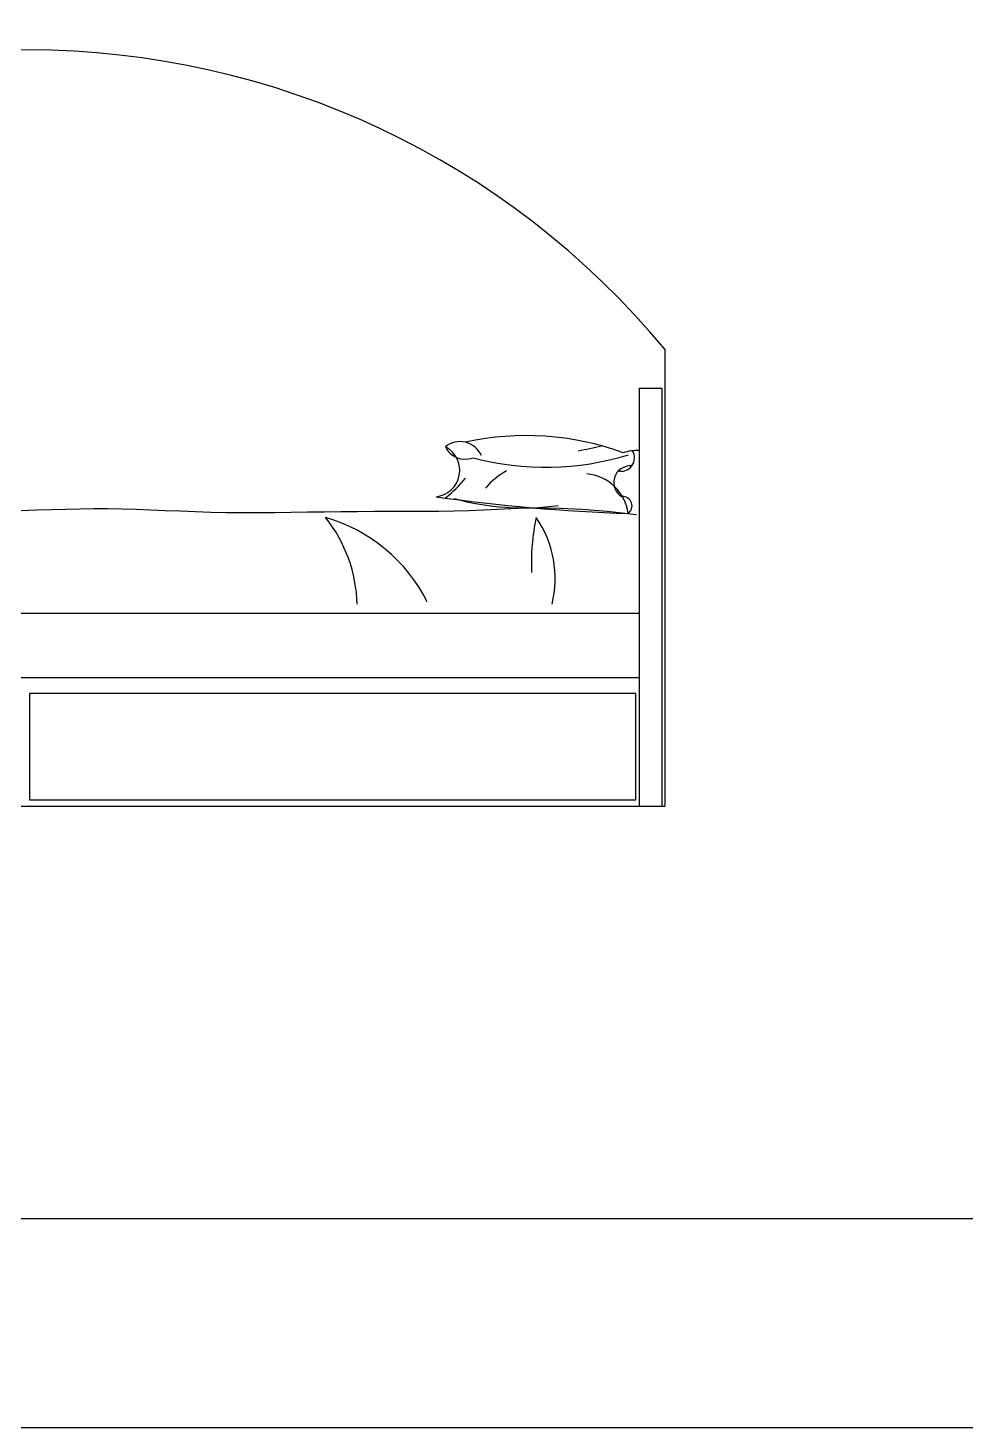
# Model space of a CAD drawing. Header units: inches. Extents: x 4.1 to 46.6, y 13.1 to 37.9.
# Drawn here: x 35.895 to 37.353, y 13.102 to 15.278 of the extents above; entities that cross this region are included whole.
import ezdxf

# ---------------------------------------------------------------- set-up
doc = ezdxf.new("R2010")
doc.units = ezdxf.units.IN
doc.header["$MEASUREMENT"] = 0
for name, color, linetype in [('02', 2, 'Continuous'), ('4', 4, 'Continuous'), ('kadrbm', 4, 'Continuous')]:
    doc.layers.add(name, color=color, linetype=linetype)

# ---------------------------------------------------------------- blocks, each defined once
blk = doc.blocks.new('kadrbm')
at = {"layer": 'kadrbm', "color": 4}
blk.add_lwpolyline([(0, 0), (0, 24.7972), (21, 24.7972), (21, 0), (0, 0)], close=True, dxfattribs=at)
blk.add_lwpolyline([(20.6631, 0.3257), (20.6631, 24.4603), (0.3369, 24.4603), (0.3369, 0.3257), (20.6631, 0.3257)], dxfattribs=at)

msp = doc.modelspace()

# ---------------------------------------------------------------- linework, layer by layer
at = {"layer": '02'}
for p, q in [((36.8451, 14.7185), (36.8451, 14.0685)), ((34.9101, 14.0685), (36.8851, 14.0685))]:
    msp.add_line(p, q, dxfattribs=at)
msp.add_lwpolyline([(35.8843, 14.5283), (35.9085, 14.5291), (35.9316, 14.5298), (35.9539, 14.5304), (35.9757, 14.5309), (35.9973, 14.5311), (36.019, 14.5311), (36.0409, 14.5308), (36.0631, 14.5301), (36.0856, 14.5293), (36.1084, 14.5284), (36.1316, 14.5275), (36.1552, 14.5266), (36.1791, 14.5258), (36.2034, 14.5253), (36.2281, 14.5251), (36.2531, 14.525), (36.2785, 14.5252), (36.304, 14.5255), (36.3297, 14.5259), (36.3555, 14.5263), (36.3814, 14.5266), (36.4073, 14.5269), (36.4332, 14.527), (36.4589, 14.5271), (36.4843, 14.5271), (36.5093, 14.5272), (36.5337, 14.5273), (36.5576, 14.5276), (36.5806, 14.5282), (36.6029, 14.529), (36.6243, 14.5301), (36.6459, 14.5313), (36.6687, 14.5322), (36.6939, 14.5325), (36.7226, 14.532), (36.756, 14.5303), (36.7951, 14.5271), (36.841, 14.5222)], dxfattribs=at)
msp.add_lwpolyline([(36.8401, 14.2435), (35.8976, 14.2435), (35.8976, 14.0785), (36.8401, 14.0785)], close=True, dxfattribs=at)
for centre, radius, start, end in [((35.8951, 13.959), 1.2853, 39.6307, 140.3693), ((36.5666, 14.5992), 0.0361, 23.4151, 128.8868), ((36.67, 14.2091), 0.4356, 69.8166, 102.5669), ((36.5861, 15.5014), 0.8955, 280.5654, 282.9223), ((36.5247, 14.5907), 0.0414, 276.4993, 62.1734), ((36.5746, 14.6418), 0.0339, 205.3431, 291.0597), ((36.6994, 15.0335), 0.4381, 255.1044, 287.165), ((36.8172, 14.61), 0.0207, 253.479, 32.1102), ((36.8427, 14.5493), 0.0722, 88.0909, 108.0699), ((36.6931, 14.4908), 0.1129, 118.5972, 140.1481), ((36.7572, 14.5141), 0.0714, 7.6405, 84.7332), ((36.8313, 14.5718), 0.0258, 84.6762, 242.958), ((36.4244, 14.7009), 0.1943, 308.0907, 320.8874), ((36.923, 17.3487), 2.8267, 261.9946, 268.0723), ((36.664, 14.9356), 0.4033, 254.6757, 277.8923), ((36.8193, 14.5354), 0.0146, 306.0446, 91.7551), ((36.2851, 14.2688), 0.2589, 27.0056, 73.7555), ((36.1814, 14.3767), 0.2254, 1.4403, 38.6149), ((37.0038, 14.4476), 0.3263, 167.6533, 182.7628), ((36.5452, 14.4221), 0.1692, 346.4302, 34.2854)]:
    msp.add_arc(centre, radius, start, end, dxfattribs=at)
at = {"layer": '4'}
for p, q in [((36.885, 14.7789), (36.8851, 14.0685)), ((36.8451, 14.7185), (36.8801, 14.7185)), ((36.8801, 14.7185), (36.8801, 14.0685)), ((34.9451, 14.3685), (36.8451, 14.3685)), ((34.9451, 14.2685), (36.8451, 14.2685))]:
    msp.add_line(p, q, dxfattribs=at)

# ---------------------------------------------------------------- block references
at = {"layer": 'kadrbm'}
msp.add_blockref('kadrbm', (25.641, 13.1016), dxfattribs=at)

doc.saveas('drawing.dxf')
